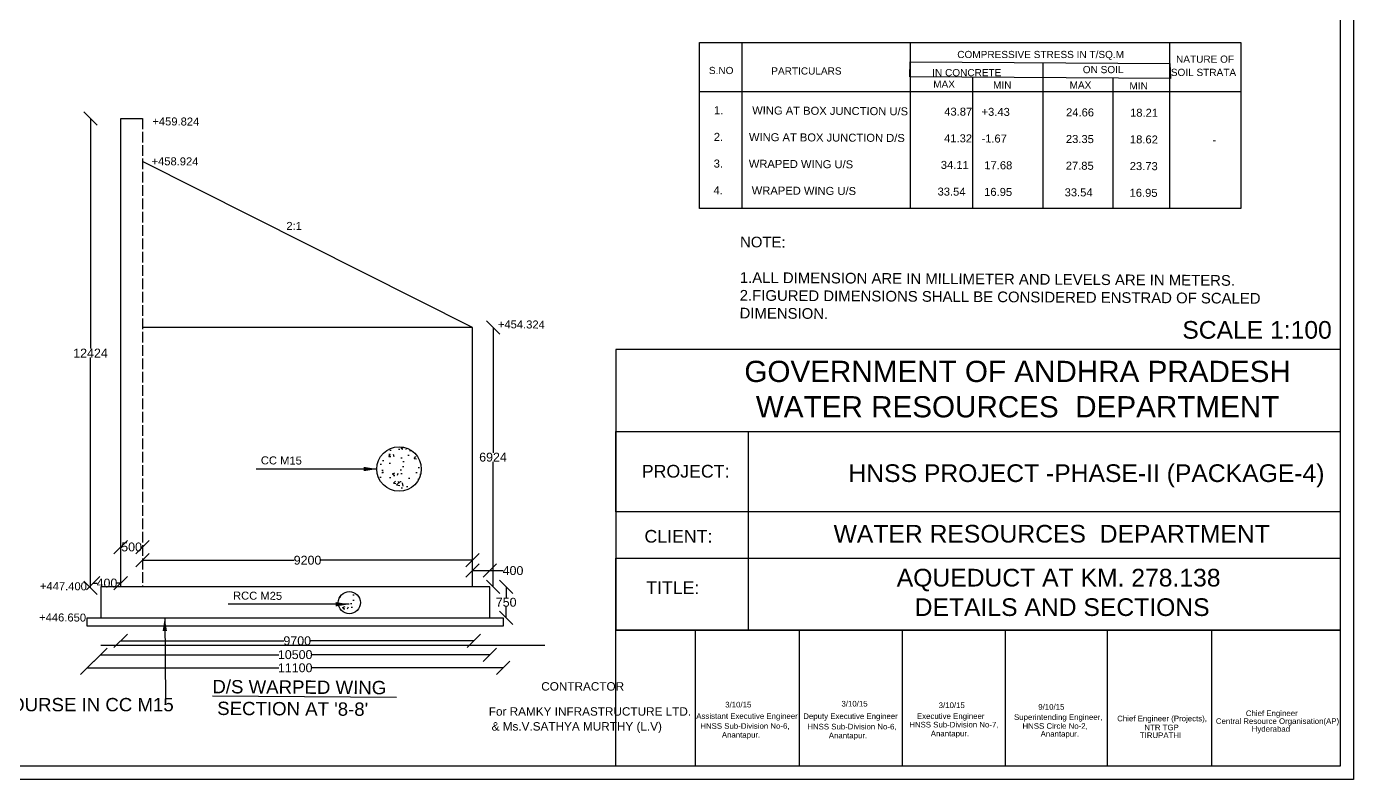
# Model space of a CAD drawing. Header units: millimetres. Extents: x 5124 to 3068561, y 2311 to 46023019.
# Drawn here: x 3053636 to 3068561, y 46006084 to 46014551 of the extents above; entities that cross this region are included whole.
import ezdxf

# ---------------------------------------------------------------- set-up
doc = ezdxf.new("R2010")
doc.units = ezdxf.units.MM
doc.header["$MEASUREMENT"] = 0
doc.linetypes.add('ACAD_ISO02W100', pattern=[15, 12, -3])
for name, color, linetype in [('DIMENSION', 7, 'Continuous'), ('DRAWING', 7, 'Continuous'), ('TEXT', 7, 'Continuous')]:
    doc.layers.add(name, color=color, linetype=linetype)
doc.styles.get("Standard").update_dxf_attribs({"font": 'arial.ttf'})
doc.dimstyles.get("Standard").update_dxf_attribs({"dimtxt": 100, "dimasz": 150, "dimexe": 0.18, "dimexo": 0.0625, "dimgap": 0.09, "dimtad": 0, "dimtih": 1, "dimtoh": 1, "dimdec": 0, "dimzin": 0, "dimdsep": 46, "dimtxsty": 'Standard', "dimblk": 'OBLIQUE', "dimcen": 0.09, "dimse1": 1, "dimse2": 1, "dimadec": 0, "dimazin": 0, "dimtfac": 1, "dimtdec": 0, "dimtofl": 0, "dimtmove": 0, "dimatfit": 3, "dimfxl": 1, "dimtolj": 1, "dimtzin": 0, "dimarcsym": 0})

# ---------------------------------------------------------------- blocks, each defined once
blk = doc.blocks.new('_Oblique')
at = {"color": 0, "linetype": 'ByBlock', "lineweight": -2}
blk.add_line((-0.5, -0.5), (0.5, 0.5), dxfattribs=at)
blk = doc.blocks.new('*D46')
at = {"layer": 'Defpoints', "color": 0, "transparency": 16777216}
for p in [(3054695, 46007809), (3058666, 46007809), (3058666, 46007643)]:
    blk.add_point(p, dxfattribs=at)
at = {"layer": 'DIMENSION', "color": 0, "lineweight": -2, "transparency": 16777216}
for p, q in [((3054695, 46007643), (3056531, 46007643)), ((3058666, 46007643), (3056830, 46007643))]:
    blk.add_line(p, q, dxfattribs=at)
at = {"layer": 'DIMENSION', "color": 0, "lineweight": -2, "transparency": 16777216, "xscale": 150, "yscale": 150, "zscale": 150, "rotation": 180}
blk.add_blockref('_Oblique', (3054695, 46007643), dxfattribs=at)
at = {"layer": 'DIMENSION', "color": 0, "lineweight": -2, "transparency": 16777216, "xscale": 150, "yscale": 150, "zscale": 150}
blk.add_blockref('_Oblique', (3058666, 46007643), dxfattribs=at)
at = {"layer": 'DIMENSION', "color": 0, "transparency": 16777216, "insert": (3056681, 46007643), "char_height": 100, "attachment_point": 5}
blk.add_mtext('\\A1;9700', dxfattribs=at)
blk = doc.blocks.new('*D45')
at = {"layer": 'Defpoints', "color": 0, "transparency": 16777216}
for p in [(3054470, 46007542), (3058846, 46007542), (3058846, 46007487)]:
    blk.add_point(p, dxfattribs=at)
at = {"layer": 'DIMENSION', "color": 0, "lineweight": -2, "transparency": 16777216}
for p, q in [((3054470, 46007487), (3056475, 46007487)), ((3058846, 46007487), (3056841, 46007487))]:
    blk.add_line(p, q, dxfattribs=at)
at = {"layer": 'DIMENSION', "color": 0, "lineweight": -2, "transparency": 16777216, "xscale": 150, "yscale": 150, "zscale": 150, "rotation": 180}
blk.add_blockref('_Oblique', (3054470, 46007487), dxfattribs=at)
at = {"layer": 'DIMENSION', "color": 0, "lineweight": -2, "transparency": 16777216, "xscale": 150, "yscale": 150, "zscale": 150}
blk.add_blockref('_Oblique', (3058846, 46007487), dxfattribs=at)
at = {"layer": 'DIMENSION', "color": 0, "transparency": 16777216, "insert": (3056658, 46007487), "char_height": 100, "attachment_point": 5}
blk.add_mtext('\\A1;10500', dxfattribs=at)
blk = doc.blocks.new('*D47')
at = {"layer": 'Defpoints', "color": 0, "transparency": 16777216}
for p in [(3054318, 46007809), (3058998, 46007809), (3058998, 46007339)]:
    blk.add_point(p, dxfattribs=at)
at = {"layer": 'DIMENSION', "color": 0, "lineweight": -2, "transparency": 16777216}
for p, q in [((3054318, 46007339), (3056475, 46007339)), ((3058998, 46007339), (3056841, 46007339))]:
    blk.add_line(p, q, dxfattribs=at)
at = {"layer": 'DIMENSION', "color": 0, "lineweight": -2, "transparency": 16777216, "xscale": 150, "yscale": 150, "zscale": 150, "rotation": 180}
blk.add_blockref('_Oblique', (3054318, 46007339), dxfattribs=at)
at = {"layer": 'DIMENSION', "color": 0, "lineweight": -2, "transparency": 16777216, "xscale": 150, "yscale": 150, "zscale": 150}
blk.add_blockref('_Oblique', (3058998, 46007339), dxfattribs=at)
at = {"layer": 'DIMENSION', "color": 0, "transparency": 16777216, "insert": (3056658, 46007339), "char_height": 100, "attachment_point": 5}
blk.add_mtext('\\A1;11100', dxfattribs=at)
blk = doc.blocks.new('*D48')
at = {"layer": 'Defpoints', "color": 0, "transparency": 16777216}
for p in [(3058846, 46008250), (3058846, 46007902), (3059031, 46007902)]:
    blk.add_point(p, dxfattribs=at)
at = {"layer": 'DIMENSION', "color": 0, "lineweight": -2, "transparency": 16777216}
for p, q in [((3059031, 46008250), (3059031, 46008127)), ((3059031, 46007902), (3059031, 46008025))]:
    blk.add_line(p, q, dxfattribs=at)
at = {"layer": 'DIMENSION', "color": 0, "lineweight": -2, "transparency": 16777216, "xscale": 150, "yscale": 150, "zscale": 150}
for p, rotation in [((3059031, 46008250), 90), ((3059031, 46007902), 270)]:
    blk.add_blockref('_Oblique', p, dxfattribs=dict(at, rotation=rotation))
at = {"layer": 'DIMENSION', "color": 0, "transparency": 16777216, "insert": (3059031, 46008076), "char_height": 100, "attachment_point": 5}
blk.add_mtext('\\A1;750', dxfattribs=at)
blk = doc.blocks.new('*D49')
at = {"layer": 'Defpoints', "color": 0, "transparency": 16777216}
for p in [(3058846, 46008432), (3058653, 46008250), (3058846, 46008250)]:
    blk.add_point(p, dxfattribs=at)
at = {"layer": 'DIMENSION', "color": 0, "lineweight": -2, "transparency": 16777216}
for p, q in [((3058653, 46008432), (3058846, 46008432)), ((3058846, 46008432), (3058996, 46008432))]:
    blk.add_line(p, q, dxfattribs=at)
at = {"layer": 'DIMENSION', "color": 0, "lineweight": -2, "transparency": 16777216, "xscale": 150, "yscale": 150, "zscale": 150, "rotation": 180}
blk.add_blockref('_Oblique', (3058653, 46008432), dxfattribs=at)
at = {"layer": 'DIMENSION', "color": 0, "lineweight": -2, "transparency": 16777216, "xscale": 150, "yscale": 150, "zscale": 150}
blk.add_blockref('_Oblique', (3058846, 46008432), dxfattribs=at)
at = {"layer": 'DIMENSION', "color": 0, "transparency": 16777216, "insert": (3059108, 46008432), "char_height": 100, "attachment_point": 5}
blk.add_mtext('\\A1;400', dxfattribs=at)
blk = doc.blocks.new('*D50')
at = {"layer": 'Defpoints', "color": 0, "transparency": 16777216}
for p in [(3058653, 46008549), (3054941, 46008449), (3058653, 46008449)]:
    blk.add_point(p, dxfattribs=at)
at = {"layer": 'DIMENSION', "color": 0, "lineweight": -2, "transparency": 16777216}
for p, q in [((3054941, 46008549), (3056648, 46008549)), ((3058653, 46008549), (3056947, 46008549))]:
    blk.add_line(p, q, dxfattribs=at)
at = {"layer": 'DIMENSION', "color": 0, "lineweight": -2, "transparency": 16777216, "xscale": 150, "yscale": 150, "zscale": 150, "rotation": 180}
blk.add_blockref('_Oblique', (3054941, 46008549), dxfattribs=at)
at = {"layer": 'DIMENSION', "color": 0, "lineweight": -2, "transparency": 16777216, "xscale": 150, "yscale": 150, "zscale": 150}
blk.add_blockref('_Oblique', (3058653, 46008549), dxfattribs=at)
at = {"layer": 'DIMENSION', "color": 0, "transparency": 16777216, "insert": (3056797, 46008549), "char_height": 100, "attachment_point": 5}
blk.add_mtext('\\A1;9200', dxfattribs=at)
blk = doc.blocks.new('*D51')
at = {"layer": 'Defpoints', "color": 0, "transparency": 16777216}
for p in [(3054695, 46008698), (3054695, 46008570), (3054941, 46008574)]:
    blk.add_point(p, dxfattribs=at)
at = {"layer": 'DIMENSION', "color": 0, "lineweight": -2, "transparency": 16777216}
for p, q in [((3054695, 46008698), (3054708, 46008698)), ((3054941, 46008698), (3054929, 46008698))]:
    blk.add_line(p, q, dxfattribs=at)
at = {"layer": 'DIMENSION', "color": 0, "lineweight": -2, "transparency": 16777216, "xscale": 150, "yscale": 150, "zscale": 150, "rotation": 180}
blk.add_blockref('_Oblique', (3054695, 46008698), dxfattribs=at)
at = {"layer": 'DIMENSION', "color": 0, "lineweight": -2, "transparency": 16777216, "xscale": 150, "yscale": 150, "zscale": 150}
blk.add_blockref('_Oblique', (3054941, 46008698), dxfattribs=at)
at = {"layer": 'DIMENSION', "color": 0, "transparency": 16777216, "insert": (3054818, 46008698), "char_height": 100, "attachment_point": 5}
blk.add_mtext('\\A1;500', dxfattribs=at)
blk = doc.blocks.new('*D52')
at = {"layer": 'Defpoints', "color": 0, "transparency": 16777216}
for p in [(3054387, 46008489), (3054387, 46008292), (3054695, 46008250)]:
    blk.add_point(p, dxfattribs=at)
at = {"layer": 'DIMENSION', "color": 0, "lineweight": -2, "transparency": 16777216}
for p, q in [((3054387, 46008292), (3054429, 46008292)), ((3054695, 46008292), (3054653, 46008292))]:
    blk.add_line(p, q, dxfattribs=at)
at = {"layer": 'DIMENSION', "color": 0, "lineweight": -2, "transparency": 16777216, "xscale": 150, "yscale": 150, "zscale": 150, "rotation": 180}
blk.add_blockref('_Oblique', (3054387, 46008292), dxfattribs=at)
at = {"layer": 'DIMENSION', "color": 0, "lineweight": -2, "transparency": 16777216, "xscale": 150, "yscale": 150, "zscale": 150}
blk.add_blockref('_Oblique', (3054695, 46008292), dxfattribs=at)
at = {"layer": 'DIMENSION', "color": 0, "transparency": 16777216, "insert": (3054541, 46008292), "char_height": 100, "attachment_point": 5}
blk.add_mtext('\\A1;400', dxfattribs=at)
blk = doc.blocks.new('*D53')
at = {"layer": 'Defpoints', "color": 0, "transparency": 16777216}
for p in [(3058653, 46011167), (3058883, 46008250), (3058883, 46008250)]:
    blk.add_point(p, dxfattribs=at)
at = {"layer": 'DIMENSION', "color": 0, "lineweight": -2, "transparency": 16777216}
for p, q in [((3058883, 46011167), (3058883, 46009759)), ((3058883, 46008250), (3058883, 46009657))]:
    blk.add_line(p, q, dxfattribs=at)
at = {"layer": 'DIMENSION', "color": 0, "lineweight": -2, "transparency": 16777216, "xscale": 150, "yscale": 150, "zscale": 150}
for p, rotation in [((3058883, 46011167), 90), ((3058883, 46008250), 270)]:
    blk.add_blockref('_Oblique', p, dxfattribs=dict(at, rotation=rotation))
at = {"layer": 'DIMENSION', "color": 0, "transparency": 16777216, "insert": (3058883, 46009708), "char_height": 100, "attachment_point": 5}
blk.add_mtext('\\A1;6924', dxfattribs=at)
blk = doc.blocks.new('*D55')
at = {"layer": 'Defpoints', "color": 0, "transparency": 16777216}
for p in [(3054356, 46013517), (3054695, 46013517), (3054470, 46008240)]:
    blk.add_point(p, dxfattribs=at)
at = {"layer": 'DIMENSION', "color": 0, "lineweight": -2, "transparency": 16777216}
for p, q in [((3054356, 46013517), (3054356, 46010929)), ((3054356, 46008240), (3054356, 46010828))]:
    blk.add_line(p, q, dxfattribs=at)
at = {"layer": 'DIMENSION', "color": 0, "lineweight": -2, "transparency": 16777216, "xscale": 150, "yscale": 150, "zscale": 150}
for p, rotation in [((3054356, 46013517), 90), ((3054356, 46008240), 270)]:
    blk.add_blockref('_Oblique', p, dxfattribs=dict(at, rotation=rotation))
at = {"layer": 'DIMENSION', "color": 0, "transparency": 16777216, "insert": (3054356, 46010879), "char_height": 100, "attachment_point": 5}
blk.add_mtext('\\A1;12424', dxfattribs=at)

msp = doc.modelspace()

# ---------------------------------------------------------------- hatches: boundary and pattern name
at = {"layer": 'DRAWING'}
h = msp.add_hatch(dxfattribs=at)
h.set_pattern_fill('AR-CONC', color=256, scale=40, style=0)
h.set_pattern_definition([(50, (15788.74, -2621.93), (286.904073, -25.100854), [30, -330]), (355, (15788.74, -2621.93), (-55.5005334, 300.8768535), [24, -264]), (100.4514, (15812.65, -2624.02), (231.4037527, 275.7758168), [25.496076, -280.4568448]), (46.1842, (15788.74, -2541.93), (426.8964195, -66.2076057), [45, -495]), (96.6356, (15824.3, -2547.44), (373.8650822, 389.6471484), [38.244115, -420.6852]), (351.1842, (15788.74, -2541.93), (373.864778, 389.6474404), [36, -396]), (21, (15828.74, -2561.93), (238.7628208, -161.0475563), [30, -330]), (326, (15828.74, -2561.93), (97.3261328, 290.060018), [24, -264]), (71.4514, (15848.64, -2575.35), (336.0890514, 129.0121987), [25.496076, -280.4568448]), (37.5, (15788.74, -2621.93), (4.86394213, 133.15754153), [0, -260.8, 0, -268, 0, -265]), (7.5, (15788.74, -2621.93), (105.22781498, 157.76468475), [0, -152.8, 0, -254.8, 0, -101]), (327.5, (15699.54, -2621.93), (213.52897447, -9.0219487), [0, -100, 0, -312, 0, -414]), (317.5, (15659.54, -2621.93), (233.2744677, 40.0419929), [0, -130, 0, -207.2, 0, -294])])
h.paths.add_polyline_path([(3057576.7, 46009575.1, 1), (3058076.7, 46009575.1, 1.0000001)])
h = msp.add_hatch(dxfattribs=at)
h.set_pattern_fill('AR-CONC', color=256, scale=40, style=0)
h.set_pattern_definition([(50, (15229.06, -4124.67), (286.904073, -25.100854), [30, -330]), (355, (15229.06, -4124.67), (-55.5005334, 300.8768535), [24, -264]), (100.4514, (15252.97, -4126.76), (231.4037527, 275.7758168), [25.496076, -280.4568448]), (46.1842, (15229.06, -4044.67), (426.8964195, -66.2076057), [45, -495]), (96.6356, (15264.63, -4050.2), (373.8650822, 389.6471484), [38.244115, -420.6852]), (351.1842, (15229.06, -4044.67), (373.864778, 389.6474404), [36, -396]), (21, (15269.06, -4064.67), (238.7628208, -161.0475563), [30, -330]), (326, (15269.06, -4064.67), (97.3261328, 290.060018), [24, -264]), (71.4514, (15288.95, -4078.1), (336.0890514, 129.0121987), [25.496076, -280.4568448]), (37.5, (15229.06, -4124.67), (4.86394213, 133.15754153), [0, -260.8, 0, -268, 0, -265]), (7.5, (15229.06, -4124.67), (105.22781498, 157.76468475), [0, -152.8, 0, -254.8, 0, -101]), (327.5, (15139.86, -4124.67), (213.52897447, -9.0219487), [0, -100, 0, -312, 0, -414]), (317.5, (15099.86, -4124.67), (233.2744677, 40.0419929), [0, -130, 0, -207.2, 0, -294])])
h.paths.add_polyline_path([(3057142, 46008072.3, 1), (3057392, 46008072.3, 1)])

# ---------------------------------------------------------------- linework, layer by layer
at = {"layer": 'DIMENSION'}
for points in [[(3061206.2, 46014373.8), (3067295.6, 46014373.8), (3067295.6, 46012506.1), (3061206.2, 46012506.1)], [(3061686.3, 46014373.8), (3063574.6, 46014373.8), (3063574.6, 46012506.1), (3061686.3, 46012506.1)], [(3066496.6, 46014373.8), (3067295.6, 46014373.8), (3067295.6, 46012506.1), (3066496.6, 46012506.1)], [(3063574.6, 46014155.6), (3066496.6, 46014135.8), (3066503.7, 46013968.2), (3063573, 46013985.8)], [(3061206.2, 46013820.9), (3067295.6, 46013820.9), (3067295.6, 46012506.1), (3061206.2, 46012506.1)], [(3060264.3, 46007764.1), (3068410.5, 46007764.1), (3068410.5, 46006234.4), (3060264.3, 46006234.4)]]:
    msp.add_lwpolyline(points, close=True, dxfattribs=at)
for points in [[(3065069.9, 46012506.1), (3065069.9, 46014145.5)], [(3064275.7, 46013978.9), (3064275.7, 46012506.1)], [(3065853.9, 46013972.1), (3065853.9, 46012506.1)], [(3068410.5, 46010920.9), (3068410.5, 46007764.1)], [(3061157.7, 46007764.1), (3061157.7, 46006234.4)], [(3062326, 46007764.1), (3062326, 46006234.4)], [(3063484, 46007764.1), (3063484, 46006234.4)], [(3064642, 46007764.1), (3064642, 46006234.4)], [(3065789.9, 46007764.1), (3065789.9, 46006234.4)], [(3066964.6, 46007764.1), (3066964.6, 46006234.4)], [(3054472.1, 46007595.9), (3059467.4, 46007595.9)]]:
    msp.add_lwpolyline(points, dxfattribs=at)
at = {"layer": 'DRAWING'}
for p, q in [((3054695.2, 46013516.9), (3054941.5, 46013516.9)), ((3054695.2, 46008249.5), (3054695.2, 46013516.9)), ((3054695.2, 46008249.5), (3054695.2, 46008258.2)), ((3054941.5, 46008249.5), (3054695.2, 46008249.5))]:
    msp.add_line(p, q, dxfattribs=at)
at = {"layer": 'DRAWING', "linetype": 'ACAD_ISO02W100', "ltscale": 10}
for p in [(3054941.5, 46013516.9), (3054941.5, 46008258.2)]:
    msp.add_line(p, (3054941.5, 46008249.5), dxfattribs=at)
at = {"layer": 'DRAWING'}
for points in [[(3045952.1, 46023019.2), (3068561.2, 46023019.2), (3068561.2, 46006083.7), (3045952.1, 46006083.7)], [(3046102.7, 46022868.6), (3068410.5, 46022868.6), (3068410.5, 46006234.4), (3046102.7, 46006234.4)], [(3054470.4, 46007902.2), (3058845.7, 46007902.2), (3058845.7, 46008249.5), (3054470.4, 46008249.5)], [(3054317.9, 46007902.2), (3058998.3, 46007902.2), (3058998.3, 46007809.4), (3054317.9, 46007809.4)]]:
    msp.add_lwpolyline(points, close=True, dxfattribs=at)
for points in [[(3058653.4, 46011167.2), (3054941.5, 46013035.3)], [(3058653.4, 46008249.5), (3058653.4, 46011167.2), (3054941.5, 46011167.2)], [(3058653.4, 46008249.5), (3058653.4, 46008258.2)]]:
    msp.add_lwpolyline(points, dxfattribs=at)
for centre, radius in [((3057826.7, 46009575.1), 250), ((3057267, 46008072.3), 125)]:
    msp.add_circle(centre, radius, dxfattribs=at)
at = {"layer": 'TEXT'}
for points in [[(3068410.5, 46010920.9), (3060264.3, 46010920.9), (3060264.3, 46007764.1), (3068410.5, 46007764.1)], [(3068410.5, 46009092.9), (3060264.3, 46009092.9), (3060264.3, 46009995.5), (3068410.5, 46009995.5)], [(3061753.5, 46009995.5), (3061753.5, 46007764.1)], [(3068410.5, 46007764.1), (3060264.3, 46007764.1), (3060264.3, 46008571.7), (3068410.5, 46008571.7)]]:
    msp.add_lwpolyline(points, dxfattribs=at)

# ---------------------------------------------------------------- texts
at = {"layer": 'DIMENSION'}
for s, height, p in [('COMPRESSIVE STRESS IN T/SQ.M', 80.836, (3064104.8, 46014196.9)), ('NATURE OF ', 80.84, (3066565.7, 46014144.6)), ('S.NO', 80.84, (3061311.4, 46014016.9)), ('PARTICULARS', 80.836, (3062013.1, 46014011.3)), ('IN CONCRETE', 80.836, (3063823, 46013992.4)), ('ON SOIL', 80.84, (3065516.6, 46014027.1)), ('SOIL STRATA', 80.836, (3066507.1, 46013995.6)), ('MAX', 80.84, (3063834.1, 46013863)), ('MIN', 80.84, (3064507.7, 46013853.7)), ('MAX', 80.84, (3065368.2, 46013852.7)), ('MIN', 80.84, (3066041.7, 46013843.4)), ('150Th LEVELLING COURSE IN CC M15', 150, (3051448.8, 46006850.4))]:
    msp.add_text(s, height=height, dxfattribs=at).set_placement(p)
for s, height, p in [('   +459.824', 90, (3054946.3, 46013441.2)), ('   +458.924', 90, (3054937.1, 46012992.6)), ('2:1', 90, (3056558.4, 46012264.1)), ('   +454.324', 90, (3058832.9, 46011158.7)), (' CC M15  ', 90, (3056236.5, 46009627.8)), ('   +447.400', 90, (3053682.1, 46008214.5)), (' RCC M25  ', 90, (3055923.6, 46008106.8)), ('   +446.650', 90, (3053672.9, 46007862.8)), ('%%UD/S WARPED WING  ', 150, (3055726.3, 46007053.3)), ("SECTION AT '8-8'", 150, (3055780.6, 46006808.9))]:
    msp.add_text(s, height=height, rotation=359.65712, dxfattribs=at).set_placement(p)
at = {"layer": 'DIMENSION', "width": 5847.848, "attachment_point": 1, "rotation": 359.65712}
for s, insert, char_height in [('1.^I  WING AT BOX JUNCTION U/S^I  43.87   +3.43^I^I24.66^I^I18.21^I^I      \\P\\P2.^I WING AT BOX JUNCTION D/S^I   ^I  41.32   -1.67^I^I23.35^I^I18.62^I^I      -\\P\\P3.^I WRAPED WING U/S^I^I ^I 34.11     17.68^I^I27.85^I^I23.73^I^I       ^I\\P \\P4.^I  WRAPED WING U/S^I^I^I33.54      16.95  ^I          33.54 ^I^I16.95 ^I^I       ^I^I', (3061369, 46013655.9), 90), ('NOTE:\\P\\P1.ALL DIMENSION ARE IN MILLIMETER AND LEVELS ARE IN METERS.\\P2.FIGURED DIMENSIONS SHALL BE CONSIDERED ENSTRAD OF SCALED DIMENSION.', (3061661.8, 46012189.1), 120)]:
    msp.add_mtext(s, dxfattribs=dict(at, insert=insert, char_height=char_height))
at = {"layer": 'TEXT'}
for s, height, p in [('CONTRACTOR', 94.6, (3059425.6, 46007083.2)), ('For RAMKY INFRASTRUCTURE LTD.', 94.6, (3058835.5, 46006801.3)), ('Assistant Executive Engineer ', 63.109, (3061169.2, 46006765.2)), ('3/10/15', 63.11, (3061494.6, 46006893.7)), ('3/10/15', 63.11, (3062802, 46006904.3)), ('Executive Engineer ', 63.109, (3063651.3, 46006764.8)), ('3/10/15', 63.11, (3063895.8, 46006886.8)), ('9/10/15', 63.11, (3065015.9, 46006868.2)), ('Chief Engineer ', 63.109, (3067351, 46006796.6)), ('& Ms.V.SATHYA MURTHY (L.V)', 94.6, (3058867, 46006633.5)), (' HNSS Sub-Division No-6,', 63.109, (3061190.1, 46006653.2)), ('Deputy Executive Engineer ', 63.109, (3062372.8, 46006763.5)), (' HNSS Sub-Division No-6,', 63.109, (3062393.3, 46006646.4)), (' HNSS Sub-Division No-7,', 63.109, (3063540.3, 46006668.6)), ('Superintending Engineer,', 63.109, (3064743, 46006753.5)), (' HNSS Circle No-2,', 63.109, (3064813.9, 46006653.5)), ('Chief Engineer (Projects),', 63.109, (3065903.8, 46006737.7)), ('NTR TGP', 63.11, (3066209.4, 46006636.9)), ('Central Resource Organisation(AP)', 63.109, (3067013.5, 46006708.2)), ('Hyderabad', 63.11, (3067417, 46006620.2)), ('Anantapur.', 63.11, (3061456.8, 46006553.4)), ('Anantapur.', 63.11, (3062659.9, 46006546.6)), ('Anantapur.', 63.11, (3063806.9, 46006568.8)), ('Anantapur.', 63.11, (3065042.4, 46006564.7)), ('TIRUPATHI', 63.11, (3066158.4, 46006548.9))]:
    msp.add_text(s, height=height, dxfattribs=at).set_placement(p)
at = {"layer": 'TEXT', "color": 7}
for s, insert, char_height, width, attachment_point in [('SCALE 1:100', (3066636.4, 46011239.3), 198.595, 3146.277, 1), ('GOVERNMENT OF ANDHRA PRADESH\\PWATER RESOURCES  DEPARTMENT', (3064783.4, 46010472.4), 238.564, 6803.541, 5), ('HNSS PROJECT -PHASE-II (PACKAGE-4)', (3065558, 46009498.7), 198.803, 6803.541, 5)]:
    msp.add_mtext(s, dxfattribs=dict(at, insert=insert, char_height=char_height, width=width, attachment_point=attachment_point))
at = {"layer": 'TEXT', "attachment_point": 1}
for s, insert, char_height, width in [('PROJECT:', (3060556.4, 46009621.6), 142.83, 1332.625), ('WATER RESOURCES  DEPARTMENT\\P', (3062713.5, 46008946.6), 198.803, 6171.394), ('CLIENT:', (3060586.6, 46008889.8), 142.83, 1332.625), ('\\pi1270.6;AQUEDUCT AT KM. 278.138\\P\\pi1395.4; DETAILS AND SECTIONS', (3062153.4, 46008452.6), 198.803, 6171.394), ('TITLE:', (3060606, 46008311.3), 142.83, 774.495)]:
    msp.add_mtext(s, dxfattribs=dict(at, insert=insert, char_height=char_height, width=width))

# ---------------------------------------------------------------- dimensions: what is measured, and where the dimension line sits
at = {"layer": 'DIMENSION'}
for base, p1, p2, text, picture, middle in [((3054356.1, 46013516.9), (3054470.4, 46008240.5), (3054695.2, 46013516.9), '12424', '*D55', (3054356.1, 46010878.7)), ((3058882.8, 46008249.5), (3058653.4, 46011167.2), (3058882.8, 46008249.5), '6924', '*D53', (3058882.8, 46009708.3)), ((3059030.5, 46007902.2), (3058845.7, 46008249.5), (3058845.7, 46007902.2), '750', '*D48', (3059030.5, 46008075.9))]:
    dim = msp.add_linear_dim(base=base, p1=p1, p2=p2, angle=90, text=text, dimstyle='Standard', dxfattribs=at)
    dim.commit()
    dim.dimension.update_dxf_attribs({"geometry": picture, "text_midpoint": middle})
for base, p1, p2, text, picture, middle in [((3054695.2, 46008697.8), (3054941.5, 46008573.7), (3054695.2, 46008570.2), '500', '*D51', (3054818.3, 46008697.8)), ((3058653.4, 46008548.7), (3054941.5, 46008448.6), (3058653.4, 46008448.6), '9200', '*D50', (3056797.5, 46008548.7)), ((3054386.9, 46008291.5), (3054695.2, 46008249.9), (3054386.9, 46008489.4), '400', '*D52', (3054541, 46008291.5)), ((3058845.7, 46008432.1), (3058653.4, 46008249.5), (3058845.7, 46008249.5), '400', '*D49', (3059108.1, 46008432.1)), ((3058998.3, 46007339.4), (3054317.9, 46007809.4), (3058998.3, 46007809.4), '11100', '*D47', (3056658.1, 46007339.4)), ((3058666.3, 46007642.8), (3054695.2, 46007809.4), (3058666.3, 46007809.4), '9700', '*D46', (3056680.7, 46007642.8)), ((3058845.7, 46007487.5), (3054470.4, 46007542.1), (3058845.7, 46007542.1), '10500', '*D45', (3056658.1, 46007487.5))]:
    dim = msp.add_linear_dim(base=base, p1=p1, p2=p2, text=text, dimstyle='Standard', dxfattribs=at)
    dim.commit()
    dim.dimension.update_dxf_attribs({"geometry": picture, "text_midpoint": middle})

# ---------------------------------------------------------------- leaders
msp.add_leader([(3055190.4, 46007902.2), (3055198, 46006975)], dimstyle='Standard', override={"dimgap": 0.09, "dimtad": 0}, dxfattribs=at)
at = {"layer": 'DRAWING'}
for points in [[(3057576.7, 46009575.1), (3056217.6, 46009575.1)], [(3057263.8, 46008054.1), (3055904.7, 46008054.1)]]:
    msp.add_leader(points, dimstyle='Standard', override={"dimgap": 0.09, "dimtad": 0}, dxfattribs=at)

doc.saveas('drawing.dxf')
